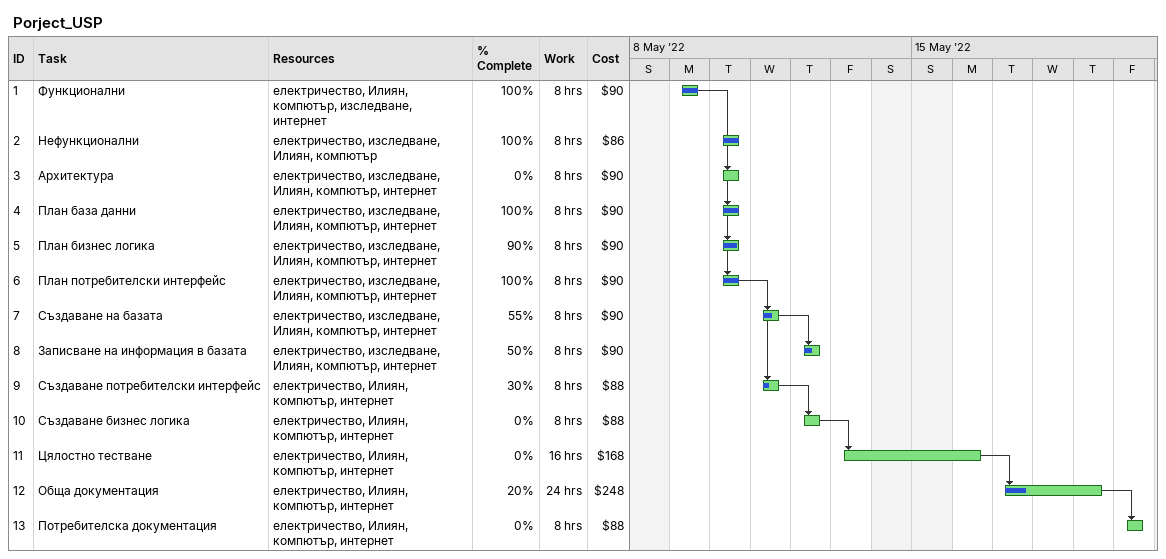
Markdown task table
Porject_USP

| ID | Task | Start | Finish | Predecessors | Resources | % complete | Work (h) | Cost ($) |
|---|---|---|---|---|---|---|---|---|
| 1 | Функционални | 2022-05-09 | 2022-05-09 |  | електричество, Илиян, компютър, изследване, интернет | 100 | 8 | 90 |
| 2 | Нефункционални | 2022-05-10 | 2022-05-10 |  | електричество, изследване, Илиян, компютър | 100 | 8 | 86 |
| 3 | Архитектура | 2022-05-10 | 2022-05-10 | 1 | електричество, изследване, Илиян, компютър, интернет | 0 | 8 | 90 |
| 4 | План база данни | 2022-05-10 | 2022-05-10 | 1 | електричество, изследване, Илиян, компютър, интернет | 100 | 8 | 90 |
| 5 | План бизнес логика | 2022-05-10 | 2022-05-10 | 1 | електричество, изследване, Илиян, компютър, интернет | 90 | 8 | 90 |
| 6 | План потребителски интерфейс | 2022-05-10 | 2022-05-10 | 1 | електричество, изследване, Илиян, компютър, интернет | 100 | 8 | 90 |
| 7 | Създаване на базата | 2022-05-11 | 2022-05-11 | 6 | електричество, изследване, Илиян, компютър, интернет | 55 | 8 | 90 |
| 8 | Записване на информация в базата | 2022-05-12 | 2022-05-12 | 7 | електричество, изследване, Илиян, компютър, интернет | 50 | 8 | 90 |
| 9 | Създаване потребителски интерфейс | 2022-05-11 | 2022-05-11 | 6 | електричество, Илиян, компютър, интернет | 30 | 8 | 88 |
| 10 | Създаване бизнес логика | 2022-05-12 | 2022-05-12 | 9 | електричество, Илиян, компютър, интернет | 0 | 8 | 88 |
| 11 | Цялостно тестване | 2022-05-13 | 2022-05-16 | 10 | електричество, Илиян, компютър, интернет | 0 | 16 | 168 |
| 12 | Обща документация | 2022-05-17 | 2022-05-19 | 11 | електричество, Илиян, компютър, интернет | 20 | 24 | 248 |
| 13 | Потребителска документация | 2022-05-20 | 2022-05-20 | 12 | електричество, Илиян, компютър, интернет | 0 | 8 | 88 |
